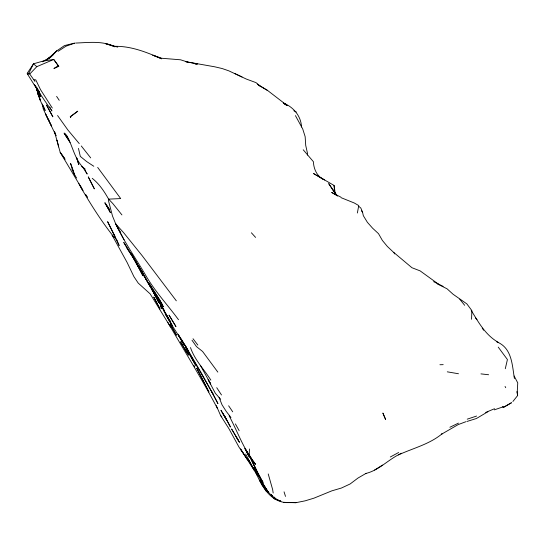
<?xml version="1.0" encoding="UTF-8"?>
<svg xmlns="http://www.w3.org/2000/svg" width="545" height="545" viewBox="0 0 545 545"><rect width="100%" height="100%" fill="white"/><g stroke="black" fill="none" stroke-linecap="round" stroke-linejoin="round"><path stroke-width="0.82" d="M471.561 319.288L471.868 310.623L466.895 303.919L453.058 294.225L447.07 288.816L437.601 284.047M229.159 415.883C237.818 432.131 243.888 449.938 255.605 464.354L249.201 455.545L249.467 448.978M307.373 155.093L307.523 153.479L305.725 145.447L305.152 136.652L302.734 129.002L295.417 115.608M357.37 213.013L358.753 205.574L354.318 203.006L341.17 197.712M505.283 368.727L507.422 359.557L498.232 347.124M51.203 109.565L51.918 110.969C43.253 98.897 35.118 86.498 27.373 73.841L28.912 73.139L33.497 63.82L43.157 61.054L53.717 59.453L58.765 66.354L53.914 68.507L58.485 65.618M27.373 73.841L27.25 73.255L33.497 63.82L36.801 66.667L53.723 59.46L58.765 66.354M512.886 401.495L517.641 395.554L517.225 392.311L517.75 382.897L514.133 376.002M34.982 81.471L29.737 74.031L36.801 66.667M47.115 59.419L52.913 55.065M48.587 58.22L56.782 50.869L64.487 45.582L74.399 43.137M70.414 116.78L77.765 111.18L70.278 116.671L70.707 117.311L70.278 116.671M44.826 60.89L50.665 56.748M58.029 51.359L65.918 46.216L74.597 43.191M46.264 60.141L50.208 57.62L56.782 50.869L50.433 57.286L42.306 61.789M374.579 470.042L382.536 465.096M511.326 402.755L503.716 407.224L502.817 406.883L503.716 407.224L511.476 402.823M366.022 473.394L357.963 478.067L350.115 483.98L341.442 488.02L331.837 490.847L313.954 498.164L305.146 500.835L295.901 502.694L283.843 502.361C269.012 499.724 261.661 485.534 256.075 473.142L257.267 475.151L240.529 448.978L247.811 459.994L239.023 447.166L228.961 428.738L220.65 415.617L216.256 405.541M398.334 454.864L401.284 453.215M487.891 411.741L476.419 418.512L466.915 421.476M390.309 456.996L398.633 452.507M449.884 427.26L458.474 423.118M485.629 412.463L494.533 408.723M465.859 421.721L458.168 424.603L441.43 434.276L442.009 433.861C428.983 444.631 412.075 448.419 397.067 455.545C386.494 461.445 377.753 470.682 365.62 473.523M494.363 409.854L503.049 406.849M467.222 419.173L476.596 416.046M113.96 46.345C130.718 45.807 146.585 52.197 161.661 58.805L152.784 55.188L161.688 58.261L180.559 59.8L187.344 61.966L214.744 66.803L222.197 68.547L228.791 70.83L246.354 79.066L255.993 82.622L260.04 86.076L267.629 90.49L287.324 105.648L283.277 102.964C293.36 106.949 301.044 115.921 301.521 127.005M75.564 43.062C88.801 42.565 102.637 40.568 114.981 46.802L105.437 43.607L117.734 47.108M92.214 178.31C99.367 183.965 104.231 191.404 108.625 199.136L120.69 198.571L97.678 167.417M439.924 364.741L443.187 364.646M195.178 63.922L197.304 63.949L185.845 61.687L187.344 61.966M34.062 79.795L35.759 79.843L40.487 89.584L52.32 108.08M195.144 63.854L197.304 63.949M480.942 373.884L488.627 374.749M447.295 371.833L458.495 373.754M496.522 341.742C512.034 347.744 512.096 364.762 514.426 378.571M234.759 73.507L242.041 76.968M433.622 281.656L443.133 286.384M293.844 110.737L296.282 111.963M340.863 197.154L331.667 192.446L337.668 196.084M324.568 180.007L313.538 173.548L334.058 185.443L335.291 193.829L333.24 190.001L336.899 195.573L328.696 183.576L333.533 191.097M267.629 90.49L257.335 84.182L260.04 86.076M93.801 166.266L86.655 161.572L80.306 156.388L78.46 148.383M323.376 179.4C316.843 176.09 313.647 168.786 313.409 161.715L303.211 149.773M287.324 105.648L283.931 103.312L285.914 104.797M439.113 284.626L420.12 270.872L411.945 267.724L393.197 251.974L387.359 246.463L382.372 240.427L378.516 233.676L372.61 228.205L367.385 222.312L363.331 215.691L362.52 212.053L360.844 208.088L359.039 206.528M81.593 166.463L85.075 169.148C74.576 160.795 73.023 145.958 66.354 134.874M498.702 342.607C485.466 335.189 478.803 322.681 471.18 310.371M273.835 496.849L276.751 499.602C265.286 492.442 261.055 479.048 254.011 468.264L259.359 476.786L257.622 474.034M108.366 200.199L112.468 215.949L115.731 223.947L123.749 232.817L142.191 255.728L176.321 300.826M220.65 415.617L221.835 416.816M108.625 199.136L112.699 203.428L121.93 214.914M361.403 210.861L362.52 212.053M170.524 327.007L150.195 293.918L138.219 283.087L133.906 276.628L127.148 262.54L112.161 235.277L114.45 237.736M28.912 73.139L29.737 74.031M251.388 232.79L255.585 237.402M27.25 73.255L28.313 74.42M112.161 235.277L113.217 236.441M220.671 399.226L215.391 393.367L208.122 379.599L210.69 383.796M79.257 143.608L67.948 130.085L57.572 115.533M475.431 317.837L476.991 319.663M81.294 145.978L90.688 157.893M48.948 120.098L47.919 118.851L56.04 135.739L54.418 131.325L60.195 152.348L82.976 190.505L78.882 183.597M112.406 235.113C100.696 220.187 90.668 204.15 81.089 187.834M459.748 299.205L464.653 305.295M79.979 185.77L81.443 187.609M230.957 417.511L226.189 411.332L222.019 404.785L219.104 397.455M86.914 196.323L85.367 194.313L87.582 197.372M193.025 338.745L197.849 345.053M217.83 372.106L202.604 351.484L196.466 346.6L191.997 340.237M178.508 319.724C168.003 305.364 155.754 292.318 146.66 276.996C136.4 259.25 124.505 242.559 115.731 223.947L119.055 229.697M259.052 476.221L256.109 472.222L259.692 477.311M63.799 157.416L65.175 159.304M64.555 158.377L60.195 152.348L63.336 156.79M141.904 271.866C136.318 261.77 129.199 252.464 123.749 242.409C130.725 252.499 136.107 263.596 143.015 273.747M39.472 91.867L34.246 84.434L39.887 93.72L36.433 87.125M140.651 269.734L136.182 263.364L132.503 256.348L126.992 248.2M71.804 168.923L74.924 175.524L76.688 178.058M482.23 328.185L483.64 330.222M259.202 476.698L251.695 465.825L248.002 458.979L254.481 470.492L245.618 454.06M228.634 405.78L232.715 411.816M193.918 365.477L194.858 366.874M49.615 106.874L50.487 108.169M56.612 96.39L59.228 100.307M159.801 299.907L148.39 282.317L163.391 306.821L156.626 295.485M153.608 290.86L162.485 305.03L160.182 300.636M216.726 387.686L221.495 394.975M82.963 167.526L87.186 174.053L86.055 172.002M184.408 348.555L188.597 355.095L180.477 341.851L187.344 353.119M252.294 460.014L245.202 448.889L249.201 455.545M67.212 137.987L64.106 133.089L70.039 142.49M210.643 383.891L200.689 365.927M168.678 318.587L161.449 306.167L172.785 326.557L182.779 342.274L178.753 335.631L184.115 345.087L178.167 334.221M181.437 339.467L212.931 393.933L201.636 373.523L184.326 344.065M69.406 140.917L64.603 133.218L68.561 139.902M168.357 318.328L170.81 322.279L164.018 310.97L167.949 317.667M138.437 266.014L144.888 276.758M180.048 337.192L188.27 350.755M393.81 252.499L394.689 253.922M139.888 268.665L142.967 273.692M210.867 380.117C204.014 369.251 194.715 360.061 190.498 347.581M185.484 346.095L186.404 347.615M266.348 491.433L259.543 480.125L263.528 486.794M222.796 413.382L226.659 420.127L220.957 410.283L224.029 415.447M235.515 435.659L239.487 442.336L231.584 428.956L238.294 440.326M137.769 265.129L131.331 253.595L148.322 283.257M145.583 278.563L150.631 287.079M151.476 288.496L160.482 304.035M148.717 283.925L151.081 287.937M142.736 273.29L146.932 280.45M155.345 295.336L157.696 299.355L153.813 292.631M153.417 291.957L151.469 288.605L154.957 294.668M151.49 288.646L157.696 299.355M119.893 231.135L120.724 232.572M161.252 305.384L164.011 310.078L159.808 303.551L139.091 267.064L145.181 277.841M235.386 423.901L239.166 430.7M249.106 454.659L257.662 473.115L263.112 482.516L256.538 471.064L260.265 477.89L249.133 454.7M217.421 408.471C202.018 379.075 184.374 351.028 167.819 322.272M505.052 386.425L505.719 387.686M124.076 239.814L115.731 223.947M114.975 236.23L107.617 221.658L119.164 245.563L116.569 239.459M249.603 456.192L257.662 473.115M248.752 456.063L244.937 448.44L249.317 457.262M35.868 87.077L40.773 96.812L39.26 92.902M113.408 233.601L116.841 240.611M47.572 118.149L43.253 108.966L42.387 104.02M85.068 169.87L85.729 171.293M38.307 93.767L36.406 87.629L39.097 96.009M43.123 105.389L45.187 110.506C41.277 103.318 37.905 95.682 36.529 87.568M260.599 481.296L261.988 485.002M74.924 175.524L70.53 163.316L73.037 170.639M37.898 93.1L40.446 100.668L38.784 95.3M284.054 491.842L285.505 496.413M268.229 473.959L272.677 489.683L273.174 493.027M36.406 87.629L38.45 95.511L36.883 88.236M58.628 146.925L57.055 140.133L57.327 141.339M516.939 391.569L517.641 395.554M36.583 87.513L36.985 90.027L36.651 87.765M334.058 185.443L334.616 191.847M286.595 502.613L283.843 502.361L296.01 502.633L286.595 502.613M280.798 501.121L274.04 498.546L280.798 501.121M382.931 413.158L385.594 419.466L382.931 413.158M272.282 495.991L271.376 494.724L272.282 495.991M109.49 209.546L104.94 202.849L109.49 209.546M175.906 326.469L169.059 315.187L175.906 326.469M268.208 492.135L261.232 480.935L268.208 492.135M171.961 325.208L165.21 313.866L171.961 325.208M161.756 308.347L160.346 305.902L161.756 308.347M193.019 360.592L185.436 347.015L195.73 365.3L193.019 360.592M52.824 116.753L46.543 105.117L52.824 116.753M107.815 207.836L105.185 203.224L110.383 212.577L107.815 207.836M175.592 333.697L170.251 324.098L176.423 335.229L175.592 333.697M51.434 125.813L45.514 113.953L51.434 125.813M230.419 426.933L224.227 415.242L230.419 426.933M208.864 391.862L196.772 368.297L208.864 391.862M142.892 275.627L136.7 263.937L142.892 275.627M158.718 302.366L153.622 292.358L158.718 302.366M215.425 398.776L211.801 391.889L217.952 403.607L215.425 398.776M159.964 308.886L153.826 297.161L159.964 308.886M94.319 188.802L88.31 176.996L94.319 188.802M78.33 163.057L76.607 157.73L78.773 164.57L78.33 163.057"/></g></svg>
